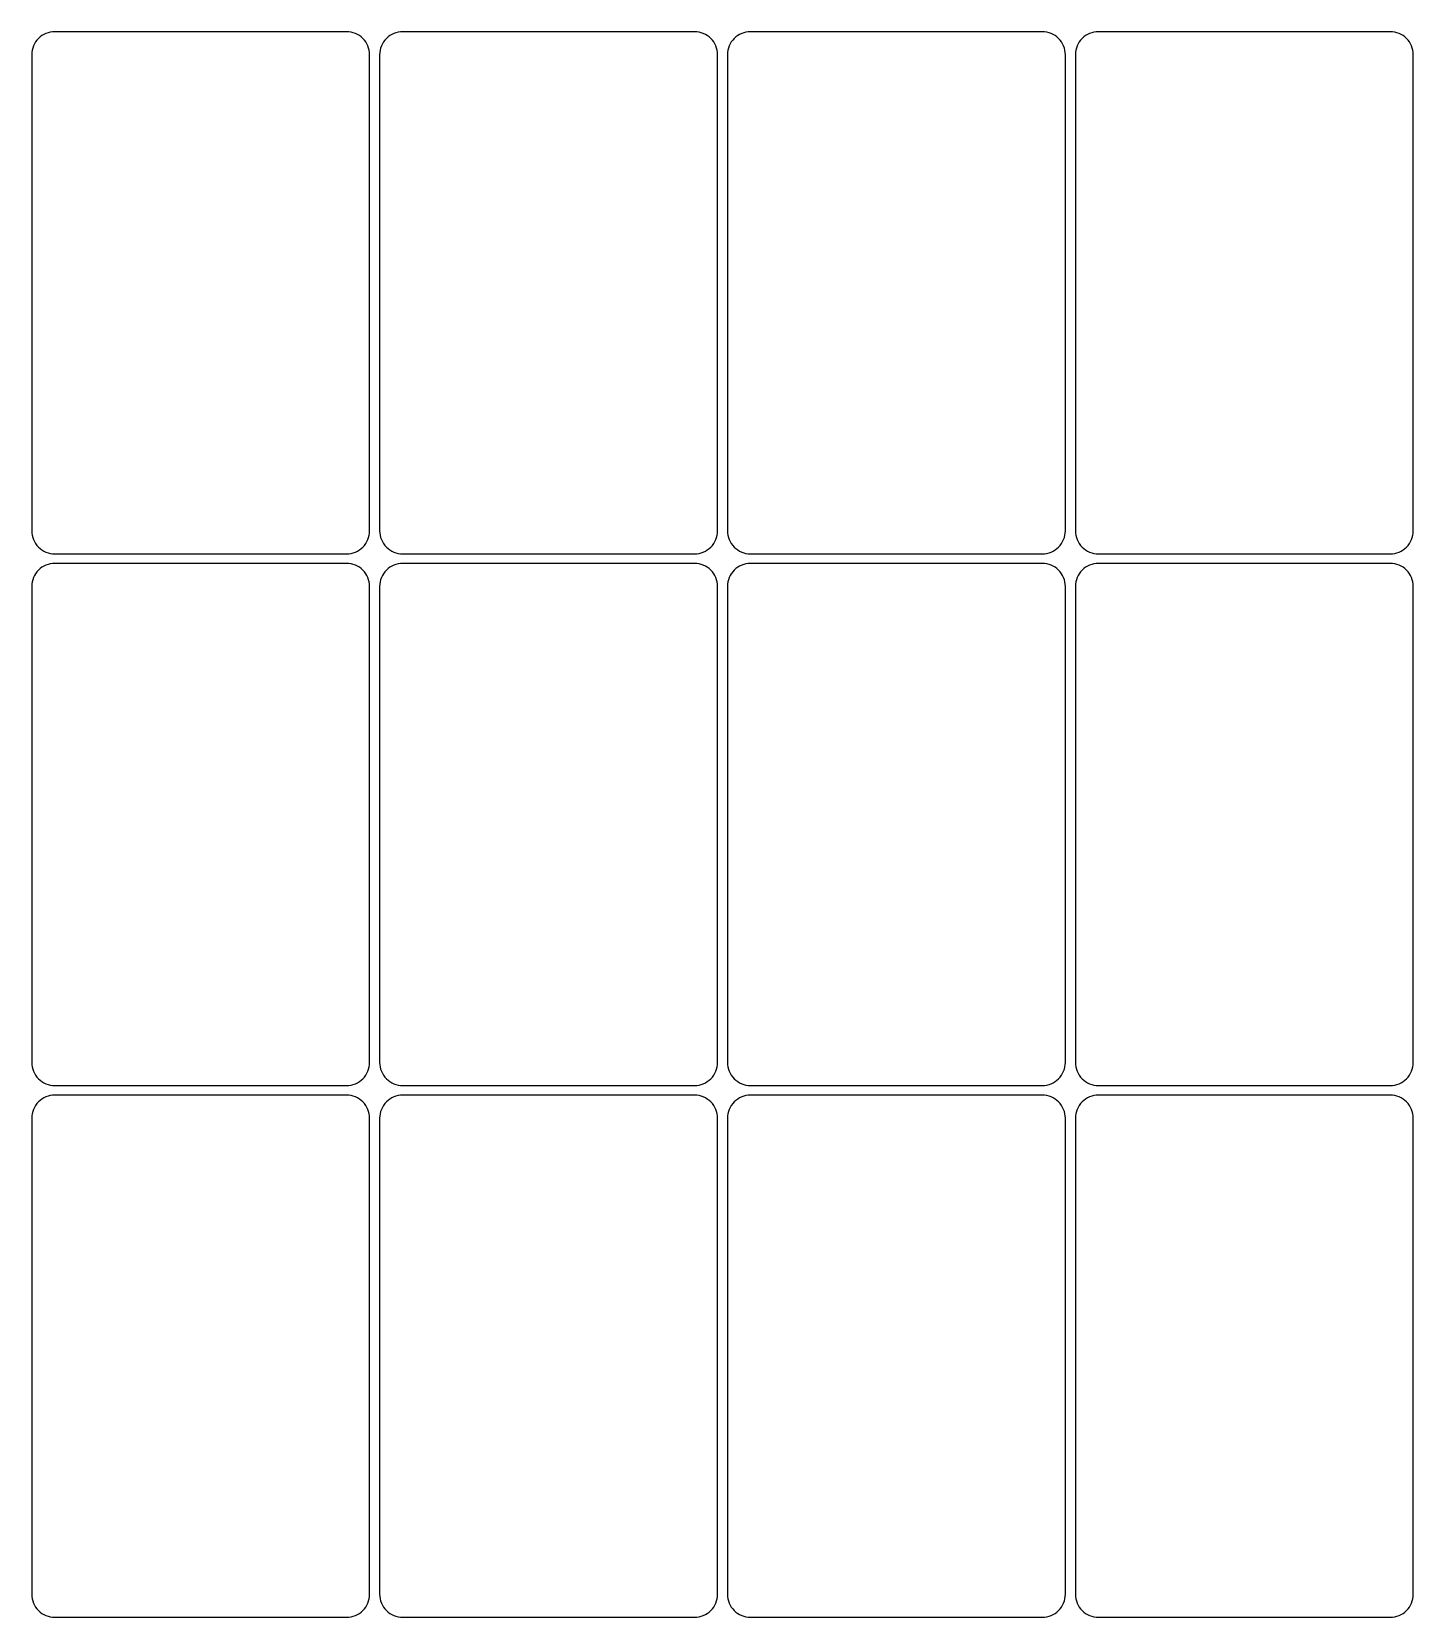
# Model space of a CAD drawing. Header units: millimetres. Extents: x 18 to 198, y -243 to -36.
import ezdxf

# ---------------------------------------------------------------- set-up
doc = ezdxf.new("R2010")
doc.units = ezdxf.units.MM

msp = doc.modelspace()

# ---------------------------------------------------------------- linework, layer by layer
for points in [[(58.95, -104.41, 0.414214), (61.95, -101.41), (61.95, -39.41, 0.414214), (58.95, -36.41), (20.95, -36.41, 0.414214), (17.95, -39.41), (17.95, -101.41, 0.414214), (20.95, -104.41)], [(104.25, -104.41, 0.414214), (107.25, -101.41), (107.25, -39.41, 0.414214), (104.25, -36.41), (66.25, -36.41, 0.414214), (63.25, -39.41), (63.25, -101.41, 0.414214), (66.25, -104.41)], [(149.54, -104.41, 0.414214), (152.54, -101.41), (152.54, -39.41, 0.414214), (149.54, -36.41), (111.54, -36.41, 0.414214), (108.54, -39.41), (108.54, -101.41, 0.414214), (111.54, -104.41)], [(194.84, -104.41, 0.414214), (197.84, -101.41), (197.84, -39.41, 0.414214), (194.84, -36.41), (156.84, -36.41, 0.414214), (153.84, -39.41), (153.84, -101.41, 0.414214), (156.84, -104.41)], [(58.95, -173.66, 0.414214), (61.95, -170.66), (61.95, -108.66, 0.414214), (58.95, -105.66), (20.95, -105.66, 0.414214), (17.95, -108.66), (17.95, -170.66, 0.414214), (20.95, -173.66)], [(104.25, -173.66, 0.414214), (107.25, -170.66), (107.25, -108.66, 0.414214), (104.25, -105.66), (66.25, -105.66, 0.414214), (63.25, -108.66), (63.25, -170.66, 0.414214), (66.25, -173.66)], [(149.54, -173.66, 0.414214), (152.54, -170.66), (152.54, -108.66, 0.414214), (149.54, -105.66), (111.54, -105.66, 0.414214), (108.54, -108.66), (108.54, -170.66, 0.414214), (111.54, -173.66)], [(194.84, -173.66, 0.414214), (197.84, -170.66), (197.84, -108.66, 0.414214), (194.84, -105.66), (156.84, -105.66, 0.414214), (153.84, -108.66), (153.84, -170.66, 0.414214), (156.84, -173.66)], [(58.95, -242.92, 0.414214), (61.95, -239.92), (61.95, -177.92, 0.414214), (58.95, -174.92), (20.95, -174.92, 0.414214), (17.95, -177.92), (17.95, -239.92, 0.414214), (20.95, -242.92)], [(104.25, -242.92, 0.414214), (107.25, -239.92), (107.25, -177.92, 0.414214), (104.25, -174.92), (66.25, -174.92, 0.414214), (63.25, -177.92), (63.25, -239.92, 0.414214), (66.25, -242.92)], [(149.54, -242.92, 0.414214), (152.54, -239.92), (152.54, -177.92, 0.414214), (149.54, -174.92), (111.54, -174.92, 0.414214), (108.54, -177.92), (108.54, -239.92, 0.414214), (111.54, -242.92)], [(194.84, -242.92, 0.414214), (197.84, -239.92), (197.84, -177.92, 0.414214), (194.84, -174.92), (156.84, -174.92, 0.414214), (153.84, -177.92), (153.84, -239.92, 0.414214), (156.84, -242.92)]]:
    msp.add_lwpolyline(points, format="xyb", close=True)

doc.saveas('drawing.dxf')
